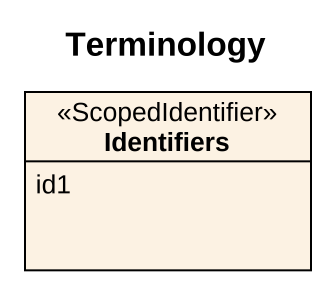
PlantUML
@startuml
title Terminology
hide circle
hide empty members
enum Identifiers <<ScopedIdentifier>> {
  id1
}
@enduml
